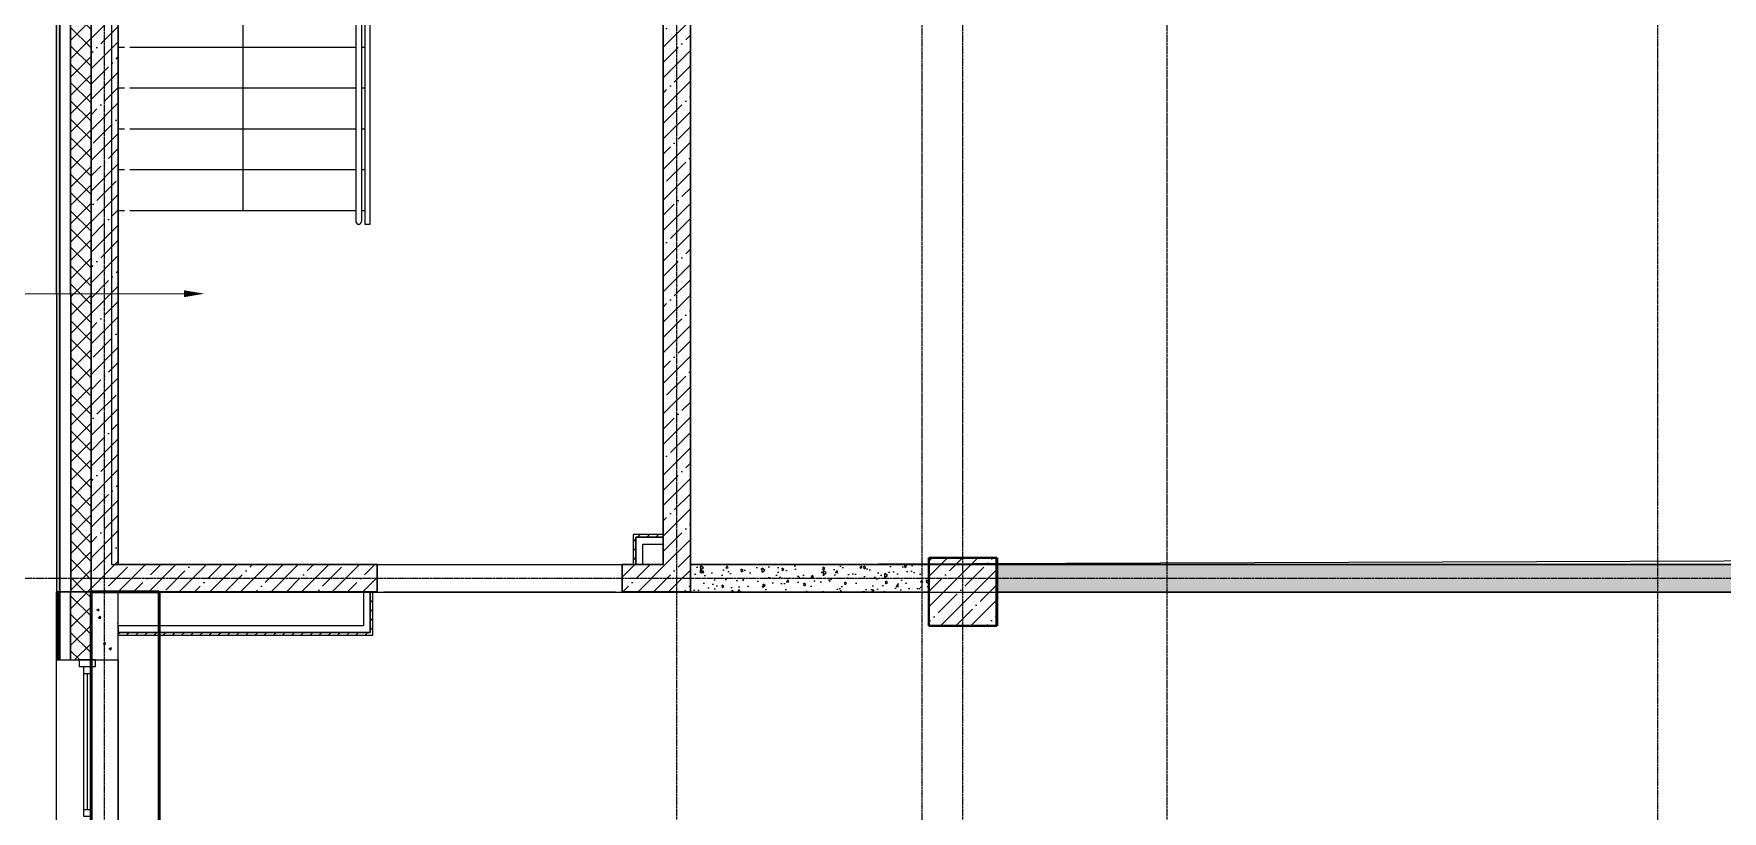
# Model space of a CAD drawing. Header units: millimetres. Extents: x -231292 to 573618, y -153144 to 564035.
# Drawn here: x 8363 to 20758, y -73158 to -67445 of the extents above; entities that cross this region are included whole.
import ezdxf

# ---------------------------------------------------------------- set-up
doc = ezdxf.new("R2010")
doc.units = ezdxf.units.MM
doc.linetypes.add('CENTER2', pattern=[28.575, 19.05, -3.175, 3.175, -3.175])
doc.linetypes.add('HIDDEN2', pattern=[4.7625, 3.175, -1.5875])
doc.layers.get('0').update_dxf_attribs({"color": 250})
for name, color, linetype, lineweight in [('A-Wall_Материал_Газоблок_Контур', 250, 'Continuous', 0), ('АР_Колонны', 250, 'Continuous', 35), ('АР_ЛК_марка', 6, 'Continuous', 5), ('АР_Окна', 250, 'Continuous', 5), ('АР_Стены ГКЛ', 250, 'Continuous', 15), ('АР_Стены ЖБ', 250, 'Continuous', 35), ('АР_Стены ПЕНОблок', 250, 'Continuous', 20), ('АР_Тонкая', 250, 'Continuous', 5), ('АР_Утеплитель', 250, 'Continuous', 0), ('АР_Ф_ЛК', 250, 'Continuous', 5), ('АР_Штриховка', 250, 'Continuous', 0), ('ОВ_Отопление', 250, 'Continuous', 0), ('РД_Оси_100', 250, 'Continuous', 0), ('Штриховка', 7, 'Continuous', 30)]:
    doc.layers.add(name, color=color, linetype=linetype, lineweight=lineweight)
doc.layers.add('КР_Балки-0.5', color=60, linetype='Continuous', lineweight=50, plot=False)

# ---------------------------------------------------------------- blocks, each defined once
blk = doc.blocks.new('оси_рен')
at = {"layer": 'РД_Оси_100', "color": 251, "linetype": 'CENTER2', "true_color": 0x636466}
for p, q in [((1195652.916, 135558.25), (1195652.916, 223268.25)), ((1199852.916, 135558.25), (1199852.916, 223268.25)), ((1189697.958, 213313.25), (1241712.916, 213313.25))]:
    blk.add_line(p, q, dxfattribs=at)
for points in [[(1201652.916, 223268.25), (1201652.916, 135558.25)], [(1201952.916, 135558.25), (1201952.916, 223268.25)], [(1203452.916, 135558.25), (1203452.916, 223268.25)], [(1207052.916, 223268.25), (1207052.916, 135558.25)]]:
    blk.add_lwpolyline(points, dxfattribs=at)

msp = doc.modelspace()

# ---------------------------------------------------------------- hatches: boundary and pattern name
at = {"layer": 'АР_Стены ГКЛ', "linetype": 'Continuous', "lineweight": 0, "true_color": 0x000000}
h = msp.add_hatch(dxfattribs=at)
h.set_pattern_fill('ANSI31', color=18, scale=15, style=0)
h.set_pattern_definition([(45, (8883.46, -162345.283), (-33.67596, 33.67596), [])])
h.paths.add_polyline_path([(12763.461, -71125.283), (12783.461, -71145.283), (12983.458, -71145.283), (12983.458, -71125.283)], flags=0)
h = msp.add_hatch(dxfattribs=at)
h.set_pattern_fill('ANSI31', color=18, scale=15, style=0)
h.set_pattern_definition([(45, (8883.46, -162345.283), (-33.67596, 33.67596), [])])
h.paths.add_polyline_path([(12763.461, -71345.283), (12783.461, -71345.283), (12783.461, -71145.283), (12763.461, -71125.283)], flags=0)
h = msp.add_hatch(dxfattribs=at)
h.set_pattern_fill('ANSI31', color=18, scale=15, angle=-360, style=0)
h.set_pattern_definition([(45, (8883.46, -162345.283), (-33.67596, 33.67596), [])])
h.paths.add_polyline_path([(10853.458, -71545.283), (10833.458, -71545.283), (10833.458, -71845.283), (10853.458, -71865.283)], flags=0)
h = msp.add_hatch(dxfattribs=at)
h.set_pattern_fill('ANSI31', color=18, scale=15, style=0)
h.set_pattern_definition([(45, (8883.46, -162345.283), (-33.67596, 33.67596), [])])
h.paths.add_polyline_path([(10853.458, -71865.283), (10833.458, -71845.283), (8983.454, -71845.283), (8983.454, -71865.283)], flags=0)
at = {"layer": 'АР_Штриховка', "linetype": 'Continuous', "lineweight": 0, "true_color": 0x000000}
h = msp.add_hatch(dxfattribs=at)
h.set_pattern_fill('_U', color=18, style=0, pattern_type=0)
h.set_pattern_definition([(360, (8883.458, -162345.2828), (-5e-17, 1), [])])
h.paths.add_polyline_path([(8530.321, -71545.389), (8555.321, -71545.378), (8551.15, -61515.283), (8526.14, -61490.283)], flags=0)
h = msp.add_hatch(dxfattribs=at)
h.set_pattern_fill('ANSI37', color=18, scale=30, style=0)
h.set_pattern_definition([(45, (8883.46, -162345.28), (-67.35192, 67.35192), []), (135, (8883.46, -162345.28), (-67.35192, -67.35192), [])])
h.paths.add_polyline_path([(8635.321, -71545.345), (8785.321, -71545.283), (8781.246, -61745.283), (8631.184, -61595.283)], flags=0)
at = {"layer": 'АР_Штриховка', "linetype": 'Continuous', "lineweight": 5, "true_color": 0x000000}
h = msp.add_hatch(dxfattribs=at)
h.set_pattern_fill('ANSI35', color=18, scale=25, style=0)
h.set_pattern_definition([(45, (8883.46, -162345.28), (-112.2532, 112.2532), []), (45, (8995.71, -162345.28), (-112.2532, 112.2532), [198.4375, -39.6875, 0, -39.6875])])
h.paths.add_polyline_path([(8783.458, -71545.283), (8983.458, -71345.283), (8983.458, -61945.283), (8783.458, -61745.283)], flags=0)
h = msp.add_hatch(dxfattribs=at)
h.set_pattern_fill('ANSI35', color=18, scale=25, angle=-360, style=0)
h.set_pattern_definition([(45, (8883.46, -162345.28), (-112.2532, 112.2532), []), (45, (8995.71, -162345.28), (-112.2532, 112.2532), [198.4375, -39.6875, 0, -39.6875])])
h.paths.add_polyline_path([(13183.458, -61945.283), (12983.458, -61945.283), (12983.458, -71345.283), (13183.458, -71545.283)], flags=0)
h = msp.add_hatch(dxfattribs=at)
h.set_pattern_fill('ANSI35', color=18, scale=25, style=0)
h.set_pattern_definition([(45, (8883.46, -162345.28), (-112.2532, 112.2532), []), (45, (8995.71, -162345.28), (-112.2532, 112.2532), [198.4375, -39.6875, 0, -39.6875])])
h.paths.add_polyline_path([(13183.458, -71545.283), (12983.458, -71345.283), (12683.458, -71345.283), (12683.458, -71545.283)], flags=0)
h.paths.add_polyline_path([(10883.458, -71545.283), (10883.458, -71345.283), (8983.458, -71345.283), (8783.458, -71545.283)], flags=0)
at = {"layer": 'АР_Штриховка', "linetype": 'Continuous', "lineweight": 0, "true_color": 0x000000}
h = msp.add_hatch(dxfattribs=at)
h.set_pattern_fill('AR-CONC', color=18, angle=45, style=0)
h.set_pattern_definition([(95, (8883.46, -162345.28), (140.09465, 117.55338), [19.05, -209.55]), (40, (8883.46, -162345.28), (-160.01845, 110.17673), [15.24, -167.6406]), (145.45144, (8895.13, -162335.49), (-19.9238, 227.7301), [16.19, -178.09024]), (91.1842, (8847.54, -162309.36), (221.41024, 161.9534), [28.575, -314.325]), (141.63556, (8866, -162295.87), (-7.0866, 342.8268), [24.285, -267.1356]), (36.18415, (8847.54, -162309.36), (-7.0866, 342.8268), [22.86, -251.4597]), (66, (8874.48, -162300.38), (179.51998, 34.89515), [19.05, -209.55]), (11, (8874.48, -162300.38), (-86.53993, 173.9412), [15.24, -167.64]), (116.45144, (8889.44, -162297.47), (92.98005, 208.83634), [16.19, -178.08994]), (82.5, (8883.46, -162345.28), (-57.60547, 61.973414), [0, -165.608, 0, -170.18, 0, -168.275]), (52.5, (8883.46, -162345.28), (-23.58973, 118.087), [0, -97.028, 0, -161.798, 0, -64.135]), (12.5, (8843.406, -162385.335), (99.927863, 91.826196), [0, -63.5, 0, -198.12, 0, -262.89]), (2.5, (8825.45, -162403.3), (86.7639, 122.7224), [0, -82.55, 0, -131.572, 0, -186.69])])
h.paths.add_polyline_path([(14933.458, -71545.283), (14933.458, -71345.283), (13183.458, -71345.283), (13183.458, -71545.283)], flags=0)
at = {"layer": 'АР_Штриховка', "linetype": 'Continuous', "lineweight": 5, "true_color": 0x000000}
h = msp.add_hatch(dxfattribs=at)
h.set_pattern_fill('ANSI35', color=18, scale=25, style=0)
h.set_pattern_definition([(45, (8883.46, -162345.28), (-112.2532, 112.2532), []), (45, (8995.71, -162345.28), (-112.2532, 112.2532), [198.4375, -39.6875, 0, -39.6875])])
h.paths.add_polyline_path([(14933.458, -71795.283), (15433.458, -71795.283), (15433.458, -71295.283), (14933.458, -71295.283)], flags=0)
at = {"layer": 'АР_Штриховка', "linetype": 'Continuous', "lineweight": 0, "true_color": 0x000000}
h = msp.add_hatch(dxfattribs=at)
h.set_pattern_fill('AR-CONC', color=18, angle=45, style=0)
h.set_pattern_definition([(95, (8883.46, -162345.28), (140.09465, 117.55338), [19.05, -209.55]), (40, (8883.46, -162345.28), (-160.01845, 110.17673), [15.24, -167.6406]), (145.45144, (8895.13, -162335.49), (-19.9238, 227.7301), [16.19, -178.09024]), (91.1842, (8847.54, -162309.36), (221.41024, 161.9534), [28.575, -314.325]), (141.63556, (8866, -162295.87), (-7.0866, 342.8268), [24.285, -267.1356]), (36.18415, (8847.54, -162309.36), (-7.0866, 342.8268), [22.86, -251.4597]), (66, (8874.48, -162300.38), (179.51998, 34.89515), [19.05, -209.55]), (11, (8874.48, -162300.38), (-86.53993, 173.9412), [15.24, -167.64]), (116.45144, (8889.44, -162297.47), (92.98005, 208.83634), [16.19, -178.08994]), (82.5, (8883.46, -162345.28), (-57.60547, 61.973414), [0, -165.608, 0, -170.18, 0, -168.275]), (52.5, (8883.46, -162345.28), (-23.58973, 118.087), [0, -97.028, 0, -161.798, 0, -64.135]), (12.5, (8843.406, -162385.335), (99.927863, 91.826196), [0, -63.5, 0, -198.12, 0, -262.89]), (2.5, (8825.45, -162403.3), (86.7639, 122.7224), [0, -82.55, 0, -131.572, 0, -186.69])])
h.paths.add_polyline_path([(21233.458, -71545.283), (21233.458, -71345.283), (15433.458, -71345.283), (15433.458, -71545.283)], flags=0)

# ---------------------------------------------------------------- linework, layer by layer
for points in [[(9083.458, -61945.283), (8933.458, -61945.283), (8933.458, -71345.283), (12983.458, -71345.283), (12983.458, -61945.283)], [(10933.458, -71545.283), (12633.458, -71545.283)]]:
    msp.add_lwpolyline(points)
at = {"lineweight": -3}
msp.add_lwpolyline([(26983.449, -71295.303), (26983.47, -61945.303), (17983.47, -61945.283), (17983.458, -67345.283), (13183.458, -67345.272), (13183.448, -71345.272)], close=True, dxfattribs=at)
msp.add_lwpolyline([(26983.452, -76195.283), (26983.452, -76195.324), (22503.452, -76468.567), (22503.452, -73648.567), (21283.452, -73648.567), (21283.452, -73748.567), (8983.452, -73748.567), (8983.452, -71548.567), (36563.452, -71548.567), (36563.452, -74948.567), (36283.452, -74948.567), (36283.452, -76198.567)], dxfattribs=at)
at = {"layer": 'A-Wall_Материал_Газоблок_Контур', "color": 18, "linetype": 'Continuous', "lineweight": 0, "true_color": 0x000000}
for p, q in [((8528.458, -72045.283), (8528.458, -73245.283)), ((8983.458, -73245.283), (8983.458, -72045.283))]:
    msp.add_line(p, q, dxfattribs=at)
at = {"layer": 'АР_Колонны', "color": 18, "linetype": 'HIDDEN2', "lineweight": 25, "true_color": 0x000000}
for p, q in [((14933.458, -71295.283), (15433.458, -71295.283)), ((14933.458, -71795.283), (14933.458, -71295.283)), ((15433.458, -71295.283), (15433.458, -71795.283)), ((15433.458, -71795.283), (14933.458, -71795.283))]:
    msp.add_line(p, q, dxfattribs=at)
at = {"layer": 'АР_Колонны', "color": 18, "linetype": 'Continuous', "lineweight": 30, "true_color": 0x000000}
for p, q in [((15433.458, -71295.283), (14933.458, -71295.283)), ((14933.458, -71295.283), (14933.458, -71795.283)), ((15433.458, -71795.283), (15433.458, -71295.283)), ((14933.458, -71795.283), (15433.458, -71795.283))]:
    msp.add_line(p, q, dxfattribs=at)
at = {"layer": 'АР_ЛК_марка', "color": 18, "linetype": 'ByBlock', "lineweight": -2, "true_color": 0x000000}
msp.add_line((9466.171, -69355.707), (8200.458, -69359.283), dxfattribs=at)
at = {"layer": 'АР_ЛК_марка', "color": 18, "true_color": 0x000000}
msp.add_solid([(9466.1, -69330.707), (9616.17, -69355.283), (9466.241, -69380.707)], dxfattribs=at)
at = {"layer": 'АР_Окна', "color": 18, "linetype": 'Continuous', "lineweight": 5, "true_color": 0x000000}
for p, q in [((8528.458, -72045.283), (8528.458, -73245.283)), ((8983.458, -72045.283), (8983.458, -73245.283)), ((8730.958, -72145.283), (8780.958, -72145.283)), ((8755.958, -72145.283), (8755.958, -73145.283)), ((8730.958, -73145.283), (8780.958, -73145.283))]:
    msp.add_line(p, q, dxfattribs=at)
for points in [[(8815.958, -72095.283), (8815.958, -72045.283), (8695.958, -72045.283), (8695.958, -72095.283)], [(8730.958, -72095.283), (8780.958, -72095.283), (8780.958, -73195.283), (8730.958, -73195.283)]]:
    msp.add_lwpolyline(points, close=True, dxfattribs=at)
at = {"layer": 'АР_Стены ГКЛ', "color": 18, "linetype": 'Continuous', "lineweight": 5, "true_color": 0x000000}
for p, q in [((12983.458, -71125.283), (12763.461, -71125.283)), ((12763.461, -71125.283), (12763.461, -71345.283)), ((12983.458, -71145.283), (12783.461, -71145.283)), ((12783.461, -71145.283), (12983.458, -71145.283)), ((12783.461, -71145.283), (12783.461, -71345.283)), ((12783.461, -71345.283), (12783.461, -71145.283)), ((12983.458, -71145.283), (12983.458, -71125.283)), ((12983.458, -71195.283), (12983.458, -71145.283)), ((12833.461, -71195.283), (12983.458, -71195.283)), ((12833.461, -71345.283), (12833.461, -71195.283)), ((12763.461, -71345.283), (12783.461, -71345.283)), ((12783.461, -71345.283), (12833.461, -71345.283)), ((10833.458, -71545.283), (10783.458, -71545.283)), ((10783.458, -71545.283), (10783.458, -71795.283)), ((10833.458, -71845.283), (10833.458, -71545.283)), ((10853.458, -71545.283), (10833.458, -71545.283)), ((10833.458, -71545.283), (10833.458, -71845.283)), ((10853.458, -71865.283), (10853.458, -71545.283)), ((10783.458, -71795.283), (8983.454, -71795.283)), ((8983.454, -71795.283), (8983.454, -71845.283)), ((8983.454, -71845.283), (10833.458, -71845.283)), ((10833.458, -71845.283), (8983.454, -71845.283)), ((8983.454, -71845.283), (8983.454, -71865.283)), ((8983.454, -71865.283), (10853.458, -71865.283))]:
    msp.add_line(p, q, dxfattribs=at)
at = {"layer": 'АР_Стены ЖБ', "color": 18, "linetype": 'Continuous', "lineweight": 30, "true_color": 0x000000}
for p, q in [((8783.458, -61745.283), (8783.458, -71545.283)), ((8983.458, -71345.283), (8983.458, -61945.283)), ((12983.458, -61945.283), (12983.458, -71345.283)), ((13183.458, -71545.283), (13183.48, -61945.283)), ((10883.458, -71345.283), (8983.458, -71345.283)), ((10883.458, -71545.283), (10883.458, -71345.283)), ((12983.458, -71345.283), (12683.458, -71345.283)), ((12683.458, -71345.283), (12683.458, -71545.283)), ((8783.458, -71545.283), (10883.458, -71545.283)), ((12683.458, -71545.283), (13183.458, -71545.283))]:
    msp.add_line(p, q, dxfattribs=at)
at = {"layer": 'АР_Стены ЖБ', "color": 18, "linetype": 'Continuous', "lineweight": 40, "true_color": 0x000000}
for p, q in [((15433.458, -71295.283), (14933.458, -71295.283)), ((14933.458, -71295.283), (14933.458, -71795.283)), ((15433.458, -71795.283), (15433.458, -71295.283)), ((14933.458, -71795.283), (15433.458, -71795.283))]:
    msp.add_line(p, q, dxfattribs=at)
at = {"layer": 'АР_Стены ПЕНОблок', "color": 18, "linetype": 'Continuous', "lineweight": 20, "true_color": 0x000000}
for p, q in [((14933.448, -71345.276), (13183.448, -71345.272)), ((13183.448, -71345.272), (13183.448, -71545.272)), ((14933.458, -71545.283), (14933.458, -71345.283)), ((21233.458, -71345.283), (15433.458, -71345.283)), ((15433.458, -71345.283), (15433.458, -71545.283)), ((8783.458, -71545.283), (8783.458, -72045.283)), ((8983.463, -71545.283), (8783.463, -71545.282)), ((8983.462, -72045.283), (8983.463, -71545.283)), ((13183.458, -71545.283), (14933.458, -71545.283)), ((15433.458, -71545.283), (21233.458, -71545.283)), ((8783.458, -72045.283), (8983.458, -72045.283))]:
    msp.add_line(p, q, dxfattribs=at)
at = {"layer": 'АР_Тонкая', "color": 18, "linetype": 'Continuous', "lineweight": 5, "true_color": 0x000000}
for p, q in [((8526.14, -61490.283), (8530.321, -71545.389)), ((8551.15, -61515.283), (8555.321, -71545.378)), ((8555.321, -71545.378), (8551.15, -61515.283)), ((8635.321, -71545.345), (8631.184, -61595.283)), ((8553.458, -71545.283), (8528.458, -71545.283)), ((8528.458, -71545.283), (8528.458, -72045.283)), ((8530.321, -71545.389), (8555.321, -71545.378)), ((8633.458, -71545.283), (8553.458, -71545.283)), ((8553.458, -71545.283), (8553.458, -72045.283)), ((8553.458, -72045.283), (8553.458, -71545.283)), ((8555.321, -71545.378), (8635.321, -71545.345)), ((8633.458, -72045.283), (8633.458, -71545.283)), ((8528.458, -72045.283), (8553.458, -72045.283)), ((8553.458, -72045.283), (8633.458, -72045.283))]:
    msp.add_line(p, q, dxfattribs=at)
at = {"layer": 'АР_Утеплитель', "color": 18, "linetype": 'Continuous', "lineweight": 0, "true_color": 0x000000}
for p, q in [((8631.184, -61595.283), (8635.321, -71545.345)), ((8785.321, -71545.283), (8781.246, -61745.283)), ((8783.458, -71545.283), (8633.458, -71545.283)), ((8633.458, -71545.283), (8633.458, -72045.283)), ((8635.321, -71545.345), (8785.321, -71545.283)), ((8783.458, -72045.283), (8783.458, -71545.283)), ((8633.458, -72045.283), (8783.458, -72045.283))]:
    msp.add_line(p, q, dxfattribs=at)
at = {"layer": 'АР_Ф_ЛК', "color": 18, "lineweight": 9, "true_color": 0x000000}
for p, q in [((10728.458, -66651.381), (10728.458, -68825.283)), ((10768.458, -66669.011), (10768.458, -68825.283))]:
    msp.add_line(p, q, dxfattribs=at)
at = {"layer": 'АР_Ф_ЛК', "color": 18, "true_color": 0x000000}
for p, q in [((10793.458, -66680.03), (10793.458, -68845.283)), ((10833.458, -68845.283), (10833.458, -66697.66)), ((9898.458, -66905.805), (9898.458, -68745.283)), ((9028.458, -67545.283), (8983.458, -67545.283)), ((10728.458, -67545.283), (9068.458, -67545.283)), ((10793.458, -67545.283), (10768.458, -67545.283)), ((9028.458, -67845.283), (8983.458, -67845.283)), ((10728.458, -67845.283), (9068.458, -67845.283)), ((10793.458, -67845.283), (10768.458, -67845.283)), ((9028.458, -68145.283), (8983.458, -68145.283)), ((10728.458, -68145.283), (9068.458, -68145.283)), ((10793.458, -68145.283), (10768.458, -68145.283)), ((9028.458, -68445.283), (8983.458, -68445.283)), ((10728.458, -68445.283), (9068.458, -68445.283)), ((10793.458, -68445.283), (10768.458, -68445.283)), ((9028.458, -68745.283), (8983.458, -68745.283)), ((10728.458, -68745.283), (9068.458, -68745.283)), ((10793.458, -68745.283), (10768.458, -68745.283)), ((10793.458, -68845.283), (10833.458, -68845.283))]:
    msp.add_line(p, q, dxfattribs=at)
at = {"layer": 'АР_Ф_ЛК', "color": 18, "lineweight": 9, "true_color": 0x000000}
msp.add_arc((10748.458, -68825.283), 20, 180, 0, dxfattribs=at)
at = {"layer": 'АР_Штриховка', "color": 18, "linetype": 'Continuous', "lineweight": 0, "true_color": 0x000000}
for p, q in [((8528.458, -71546.283), (8553.458, -71546.283)), ((8528.458, -71547.283), (8553.458, -71547.283)), ((8528.458, -71548.283), (8553.458, -71548.283)), ((8528.458, -71549.283), (8553.458, -71549.283)), ((8528.458, -71550.283), (8553.458, -71550.283)), ((8528.458, -71551.283), (8553.458, -71551.283)), ((8528.458, -71552.283), (8553.458, -71552.283)), ((8528.458, -71553.283), (8553.458, -71553.283)), ((8528.458, -71554.283), (8553.458, -71554.283)), ((8528.458, -71555.283), (8553.458, -71555.283)), ((8528.458, -71556.283), (8553.458, -71556.283)), ((8528.458, -71557.283), (8553.458, -71557.283)), ((8528.458, -71558.283), (8553.458, -71558.283)), ((8528.458, -71559.283), (8553.458, -71559.283)), ((8528.458, -71560.283), (8553.458, -71560.283)), ((8528.458, -71561.283), (8553.458, -71561.283)), ((8528.458, -71562.283), (8553.458, -71562.283)), ((8528.458, -71563.283), (8553.458, -71563.283)), ((8528.458, -71564.283), (8553.458, -71564.283)), ((8528.458, -71565.283), (8553.458, -71565.283)), ((8528.458, -71566.283), (8553.458, -71566.283)), ((8528.458, -71567.283), (8553.458, -71567.283)), ((8528.458, -71568.283), (8553.458, -71568.283)), ((8528.458, -71569.283), (8553.458, -71569.283)), ((8528.458, -71570.283), (8553.458, -71570.283)), ((8528.458, -71571.283), (8553.458, -71571.283)), ((8528.458, -71572.283), (8553.458, -71572.283)), ((8528.458, -71573.283), (8553.458, -71573.283)), ((8528.458, -71574.283), (8553.458, -71574.283)), ((8528.458, -71575.283), (8553.458, -71575.283)), ((8528.458, -71576.283), (8553.458, -71576.283)), ((8528.458, -71577.283), (8553.458, -71577.283)), ((8528.458, -71578.283), (8553.458, -71578.283)), ((8528.458, -71579.283), (8553.458, -71579.283)), ((8528.458, -71580.283), (8553.458, -71580.283)), ((8528.458, -71581.283), (8553.458, -71581.283)), ((8528.458, -71582.283), (8553.458, -71582.283)), ((8528.458, -71583.283), (8553.458, -71583.283)), ((8528.458, -71584.283), (8553.458, -71584.283)), ((8528.458, -71585.283), (8553.458, -71585.283)), ((8528.458, -71586.283), (8553.458, -71586.283)), ((8528.458, -71587.283), (8553.458, -71587.283)), ((8528.458, -71588.283), (8553.458, -71588.283)), ((8528.458, -71589.283), (8553.458, -71589.283)), ((8528.458, -71590.283), (8553.458, -71590.283)), ((8528.458, -71591.283), (8553.458, -71591.283)), ((8528.458, -71592.283), (8553.458, -71592.283)), ((8528.458, -71593.283), (8553.458, -71593.283)), ((8528.458, -71594.283), (8553.458, -71594.283)), ((8528.458, -71595.283), (8553.458, -71595.283)), ((8528.458, -71596.283), (8553.458, -71596.283)), ((8528.458, -71597.283), (8553.458, -71597.283)), ((8528.458, -71598.283), (8553.458, -71598.283)), ((8528.458, -71599.283), (8553.458, -71599.283)), ((8528.458, -71600.283), (8553.458, -71600.283)), ((8528.458, -71601.283), (8553.458, -71601.283)), ((8528.458, -71602.283), (8553.458, -71602.283)), ((8528.458, -71603.283), (8553.458, -71603.283)), ((8528.458, -71604.283), (8553.458, -71604.283)), ((8528.458, -71605.283), (8553.458, -71605.283)), ((8528.458, -71606.283), (8553.458, -71606.283)), ((8528.458, -71607.283), (8553.458, -71607.283)), ((8528.458, -71608.283), (8553.458, -71608.283)), ((8528.458, -71609.283), (8553.458, -71609.283)), ((8528.458, -71610.283), (8553.458, -71610.283)), ((8528.458, -71611.283), (8553.458, -71611.283)), ((8528.458, -71612.283), (8553.458, -71612.283)), ((8528.458, -71613.283), (8553.458, -71613.283)), ((8528.458, -71614.283), (8553.458, -71614.283)), ((8528.458, -71615.283), (8553.458, -71615.283)), ((8528.458, -71616.283), (8553.458, -71616.283)), ((8528.458, -71617.283), (8553.458, -71617.283)), ((8528.458, -71618.283), (8553.458, -71618.283)), ((8528.458, -71619.283), (8553.458, -71619.283)), ((8528.458, -71620.283), (8553.458, -71620.283)), ((8528.458, -71621.283), (8553.458, -71621.283)), ((8528.458, -71622.283), (8553.458, -71622.283)), ((8528.458, -71623.283), (8553.458, -71623.283)), ((8528.458, -71624.283), (8553.458, -71624.283)), ((8528.458, -71625.283), (8553.458, -71625.283)), ((8528.458, -71626.283), (8553.458, -71626.283)), ((8528.458, -71627.283), (8553.458, -71627.283)), ((8528.458, -71628.283), (8553.458, -71628.283)), ((8528.458, -71629.283), (8553.458, -71629.283)), ((8528.458, -71630.283), (8553.458, -71630.283)), ((8528.458, -71631.283), (8553.458, -71631.283)), ((8528.458, -71632.283), (8553.458, -71632.283)), ((8528.458, -71633.283), (8553.458, -71633.283)), ((8528.458, -71634.283), (8553.458, -71634.283)), ((8528.458, -71635.283), (8553.458, -71635.283)), ((8528.458, -71636.283), (8553.458, -71636.283)), ((8528.458, -71637.283), (8553.458, -71637.283)), ((8528.458, -71638.283), (8553.458, -71638.283)), ((8528.458, -71639.283), (8553.458, -71639.283)), ((8528.458, -71640.283), (8553.458, -71640.283)), ((8528.458, -71641.283), (8553.458, -71641.283)), ((8528.458, -71642.283), (8553.458, -71642.283)), ((8528.458, -71643.283), (8553.458, -71643.283)), ((8633.458, -71670.19), (8758.365, -71545.283)), ((8783.458, -71724.301), (8633.458, -71574.301)), ((8783.458, -71589.597), (8739.144, -71545.283)), ((8804.06, -71547.162), (8805.636, -71545.283)), ((8804.06, -71547.162), (8819.242, -71548.491)), ((8819.458, -71548.451), (8818.874, -71545.283)), ((8528.458, -71644.283), (8553.458, -71644.283)), ((8528.458, -71645.283), (8553.458, -71645.283)), ((8528.458, -71646.283), (8553.458, -71646.283)), ((8528.458, -71647.283), (8553.458, -71647.283)), ((8528.458, -71648.283), (8553.458, -71648.283)), ((8528.458, -71649.283), (8553.458, -71649.283)), ((8528.458, -71650.283), (8553.458, -71650.283)), ((8528.458, -71651.283), (8553.458, -71651.283)), ((8528.458, -71652.283), (8553.458, -71652.283)), ((8528.458, -71653.283), (8553.458, -71653.283)), ((8528.458, -71654.283), (8553.458, -71654.283)), ((8528.458, -71655.283), (8553.458, -71655.283)), ((8528.458, -71656.283), (8553.458, -71656.283)), ((8528.458, -71657.283), (8553.458, -71657.283)), ((8528.458, -71658.283), (8553.458, -71658.283)), ((8528.458, -71659.283), (8553.458, -71659.283)), ((8528.458, -71660.283), (8553.458, -71660.283)), ((8528.458, -71661.283), (8553.458, -71661.283)), ((8528.458, -71662.283), (8553.458, -71662.283)), ((8528.458, -71663.283), (8553.458, -71663.283)), ((8528.458, -71664.283), (8553.458, -71664.283)), ((8528.458, -71665.283), (8553.458, -71665.283)), ((8528.458, -71666.283), (8553.458, -71666.283)), ((8528.458, -71667.283), (8553.458, -71667.283)), ((8528.458, -71668.283), (8553.458, -71668.283)), ((8528.458, -71669.283), (8553.458, -71669.283)), ((8528.458, -71670.283), (8553.458, -71670.283)), ((8528.458, -71671.283), (8553.458, -71671.283)), ((8528.458, -71672.283), (8553.458, -71672.283)), ((8528.458, -71673.283), (8553.458, -71673.283)), ((8528.458, -71674.283), (8553.458, -71674.283)), ((8528.458, -71675.283), (8553.458, -71675.283)), ((8528.458, -71676.283), (8553.458, -71676.283)), ((8528.458, -71677.283), (8553.458, -71677.283)), ((8528.458, -71678.283), (8553.458, -71678.283)), ((8528.458, -71679.283), (8553.458, -71679.283)), ((8528.458, -71680.283), (8553.458, -71680.283)), ((8528.458, -71681.283), (8553.458, -71681.283)), ((8528.458, -71682.283), (8553.458, -71682.283)), ((8528.458, -71683.283), (8553.458, -71683.283)), ((8528.458, -71684.283), (8553.458, -71684.283)), ((8528.458, -71685.283), (8553.458, -71685.283)), ((8528.458, -71686.283), (8553.458, -71686.283)), ((8528.458, -71687.283), (8553.458, -71687.283)), ((8528.458, -71688.283), (8553.458, -71688.283)), ((8528.458, -71689.283), (8553.458, -71689.283)), ((8528.458, -71690.283), (8553.458, -71690.283)), ((8528.458, -71691.283), (8553.458, -71691.283)), ((8528.458, -71692.283), (8553.458, -71692.283)), ((8528.458, -71693.283), (8553.458, -71693.283)), ((8528.458, -71694.283), (8553.458, -71694.283)), ((8528.458, -71695.283), (8553.458, -71695.283)), ((8528.458, -71696.283), (8553.458, -71696.283)), ((8528.458, -71697.283), (8553.458, -71697.283)), ((8528.458, -71698.283), (8553.458, -71698.283)), ((8528.458, -71699.283), (8553.458, -71699.283)), ((8528.458, -71700.283), (8553.458, -71700.283)), ((8528.458, -71701.283), (8553.458, -71701.283)), ((8528.458, -71702.283), (8553.458, -71702.283)), ((8528.458, -71703.283), (8553.458, -71703.283)), ((8528.458, -71704.283), (8553.458, -71704.283)), ((8528.458, -71705.283), (8553.458, -71705.283)), ((8528.458, -71706.283), (8553.458, -71706.283)), ((8528.458, -71707.283), (8553.458, -71707.283)), ((8528.458, -71708.283), (8553.458, -71708.283)), ((8528.458, -71709.283), (8553.458, -71709.283)), ((8528.458, -71710.283), (8553.458, -71710.283)), ((8528.458, -71711.283), (8553.458, -71711.283)), ((8528.458, -71712.283), (8553.458, -71712.283)), ((8528.458, -71713.283), (8553.458, -71713.283)), ((8528.458, -71714.283), (8553.458, -71714.283)), ((8528.458, -71715.283), (8553.458, -71715.283)), ((8528.458, -71716.283), (8553.458, -71716.283)), ((8528.458, -71717.283), (8553.458, -71717.283)), ((8528.458, -71718.283), (8553.458, -71718.283)), ((8528.458, -71719.283), (8553.458, -71719.283)), ((8528.458, -71720.283), (8553.458, -71720.283)), ((8528.458, -71721.283), (8553.458, -71721.283)), ((8528.458, -71722.283), (8553.458, -71722.283)), ((8528.458, -71723.283), (8553.458, -71723.283)), ((8528.458, -71724.283), (8553.458, -71724.283)), ((8528.458, -71725.283), (8553.458, -71725.283)), ((8528.458, -71726.283), (8553.458, -71726.283)), ((8528.458, -71727.283), (8553.458, -71727.283)), ((8528.458, -71728.283), (8553.458, -71728.283)), ((8528.458, -71729.283), (8553.458, -71729.283)), ((8528.458, -71730.283), (8553.458, -71730.283)), ((8528.458, -71731.283), (8553.458, -71731.283)), ((8528.458, -71732.283), (8553.458, -71732.283)), ((8528.458, -71733.283), (8553.458, -71733.283)), ((8528.458, -71734.283), (8553.458, -71734.283)), ((8528.458, -71735.283), (8553.458, -71735.283)), ((8528.458, -71736.283), (8553.458, -71736.283)), ((8528.458, -71737.283), (8553.458, -71737.283)), ((8528.458, -71738.283), (8553.458, -71738.283)), ((8528.458, -71739.283), (8553.458, -71739.283)), ((8528.458, -71740.283), (8553.458, -71740.283)), ((8528.458, -71741.283), (8553.458, -71741.283)), ((8528.458, -71742.283), (8553.458, -71742.283)), ((8528.458, -71743.283), (8553.458, -71743.283)), ((8528.458, -71744.283), (8553.458, -71744.283)), ((8528.458, -71745.283), (8553.458, -71745.283)), ((8528.458, -71746.283), (8553.458, -71746.283)), ((8528.458, -71747.283), (8553.458, -71747.283)), ((8528.458, -71748.283), (8553.458, -71748.283)), ((8528.458, -71749.283), (8553.458, -71749.283)), ((8528.458, -71750.283), (8553.458, -71750.283)), ((8528.458, -71751.283), (8553.458, -71751.283)), ((8528.458, -71752.283), (8553.458, -71752.283)), ((8528.458, -71753.283), (8553.458, -71753.283)), ((8528.458, -71754.283), (8553.458, -71754.283)), ((8528.458, -71755.283), (8553.458, -71755.283)), ((8528.458, -71756.283), (8553.458, -71756.283)), ((8528.458, -71757.283), (8553.458, -71757.283)), ((8528.458, -71758.283), (8553.458, -71758.283)), ((8528.458, -71759.283), (8553.458, -71759.283)), ((8528.458, -71760.283), (8553.458, -71760.283)), ((8528.458, -71761.283), (8553.458, -71761.283)), ((8528.458, -71762.283), (8553.458, -71762.283)), ((8528.458, -71763.283), (8553.458, -71763.283)), ((8528.458, -71764.283), (8553.458, -71764.283)), ((8528.458, -71765.283), (8553.458, -71765.283)), ((8528.458, -71766.283), (8553.458, -71766.283)), ((8528.458, -71767.283), (8553.458, -71767.283)), ((8633.458, -71804.893), (8783.458, -71654.893)), ((8783.458, -71859.005), (8633.458, -71709.005)), ((8826.711, -71676.316), (8839.346, -71684.838)), ((8826.738, -71676.258), (8844.522, -71669.431)), ((8839.303, -71738.218), (8851.548, -71723.625)), ((8839.303, -71738.219), (8854.485, -71739.547)), ((8839.354, -71684.841), (8844.504, -71669.492)), ((8854.701, -71739.507), (8851.764, -71723.586)), ((8528.458, -71768.283), (8553.458, -71768.283)), ((8528.458, -71769.283), (8553.458, -71769.283)), ((8528.458, -71770.283), (8553.458, -71770.283)), ((8528.458, -71771.283), (8553.458, -71771.283)), ((8528.458, -71772.283), (8553.458, -71772.283)), ((8528.458, -71773.283), (8553.458, -71773.283)), ((8528.458, -71774.283), (8553.458, -71774.283)), ((8528.458, -71775.283), (8553.458, -71775.283)), ((8528.458, -71776.283), (8553.458, -71776.283)), ((8528.458, -71777.283), (8553.458, -71777.283)), ((8528.458, -71778.283), (8553.458, -71778.283)), ((8528.458, -71779.283), (8553.458, -71779.283)), ((8528.458, -71780.283), (8553.458, -71780.283)), ((8528.458, -71781.283), (8553.458, -71781.283)), ((8528.458, -71782.283), (8553.458, -71782.283)), ((8528.458, -71783.283), (8553.458, -71783.283)), ((8528.458, -71784.283), (8553.458, -71784.283)), ((8528.458, -71785.283), (8553.458, -71785.283)), ((8528.458, -71786.283), (8553.458, -71786.283)), ((8528.458, -71787.283), (8553.458, -71787.283)), ((8528.458, -71788.283), (8553.458, -71788.283)), ((8528.458, -71789.283), (8553.458, -71789.283)), ((8528.458, -71790.283), (8553.458, -71790.283)), ((8528.458, -71791.283), (8553.458, -71791.283)), ((8528.458, -71792.283), (8553.458, -71792.283)), ((8528.458, -71793.283), (8553.458, -71793.283)), ((8528.458, -71794.283), (8553.458, -71794.283)), ((8528.458, -71795.283), (8553.458, -71795.283)), ((8528.458, -71796.283), (8553.458, -71796.283)), ((8528.458, -71797.283), (8553.458, -71797.283)), ((8528.458, -71798.283), (8553.458, -71798.283)), ((8528.458, -71799.283), (8553.458, -71799.283)), ((8528.458, -71800.283), (8553.458, -71800.283)), ((8528.458, -71801.283), (8553.458, -71801.283)), ((8528.458, -71802.283), (8553.458, -71802.283)), ((8528.458, -71803.283), (8553.458, -71803.283)), ((8528.458, -71804.283), (8553.458, -71804.283)), ((8528.458, -71805.283), (8553.458, -71805.283)), ((8528.458, -71806.283), (8553.458, -71806.283)), ((8528.458, -71807.283), (8553.458, -71807.283)), ((8528.458, -71808.283), (8553.458, -71808.283)), ((8528.458, -71809.283), (8553.458, -71809.283)), ((8528.458, -71810.283), (8553.458, -71810.283)), ((8528.458, -71811.283), (8553.458, -71811.283)), ((8528.458, -71812.283), (8553.458, -71812.283)), ((8528.458, -71813.283), (8553.458, -71813.283)), ((8528.458, -71814.283), (8553.458, -71814.283)), ((8528.458, -71815.283), (8553.458, -71815.283)), ((8528.458, -71816.283), (8553.458, -71816.283)), ((8528.458, -71817.283), (8553.458, -71817.283)), ((8528.458, -71818.283), (8553.458, -71818.283)), ((8528.458, -71819.283), (8553.458, -71819.283)), ((8528.458, -71820.283), (8553.458, -71820.283)), ((8528.458, -71821.283), (8553.458, -71821.283)), ((8528.458, -71822.283), (8553.458, -71822.283)), ((8528.458, -71823.283), (8553.458, -71823.283)), ((8528.458, -71824.283), (8553.458, -71824.283)), ((8528.458, -71825.283), (8553.458, -71825.283)), ((8528.458, -71826.283), (8553.458, -71826.283)), ((8528.458, -71827.283), (8553.458, -71827.283)), ((8528.458, -71828.283), (8553.458, -71828.283)), ((8528.458, -71829.283), (8553.458, -71829.283)), ((8528.458, -71830.283), (8553.458, -71830.283)), ((8528.458, -71831.283), (8553.458, -71831.283)), ((8528.458, -71832.283), (8553.458, -71832.283)), ((8528.458, -71833.283), (8553.458, -71833.283)), ((8528.458, -71834.283), (8553.458, -71834.283)), ((8528.458, -71835.283), (8553.458, -71835.283)), ((8528.458, -71836.283), (8553.458, -71836.283)), ((8528.458, -71837.283), (8553.458, -71837.283)), ((8528.458, -71838.283), (8553.458, -71838.283)), ((8528.458, -71839.283), (8553.458, -71839.283)), ((8528.458, -71840.283), (8553.458, -71840.283)), ((8528.458, -71841.283), (8553.458, -71841.283)), ((8528.458, -71842.283), (8553.458, -71842.283)), ((8528.458, -71843.283), (8553.458, -71843.283)), ((8528.458, -71844.283), (8553.458, -71844.283)), ((8528.458, -71845.283), (8553.458, -71845.283)), ((8528.458, -71846.283), (8553.458, -71846.283)), ((8528.458, -71847.283), (8553.458, -71847.283)), ((8528.458, -71848.283), (8553.458, -71848.283)), ((8528.458, -71849.283), (8553.458, -71849.283)), ((8528.458, -71850.283), (8553.458, -71850.283)), ((8528.458, -71851.283), (8553.458, -71851.283)), ((8528.458, -71852.283), (8553.458, -71852.283)), ((8528.458, -71853.283), (8553.458, -71853.283)), ((8528.458, -71854.283), (8553.458, -71854.283)), ((8528.458, -71855.283), (8553.458, -71855.283)), ((8528.458, -71856.283), (8553.458, -71856.283)), ((8528.458, -71857.283), (8553.458, -71857.283)), ((8528.458, -71858.283), (8553.458, -71858.283)), ((8528.458, -71859.283), (8553.458, -71859.283)), ((8528.458, -71860.283), (8553.458, -71860.283)), ((8528.458, -71861.283), (8553.458, -71861.283)), ((8528.458, -71862.283), (8553.458, -71862.283)), ((8528.458, -71863.283), (8553.458, -71863.283)), ((8528.458, -71864.283), (8553.458, -71864.283)), ((8528.458, -71865.283), (8553.458, -71865.283)), ((8528.458, -71866.283), (8553.458, -71866.283)), ((8528.458, -71867.283), (8553.458, -71867.283)), ((8528.458, -71868.283), (8553.458, -71868.283)), ((8528.458, -71869.283), (8553.458, -71869.283)), ((8528.458, -71870.283), (8553.458, -71870.283)), ((8528.458, -71871.283), (8553.458, -71871.283)), ((8528.458, -71872.283), (8553.458, -71872.283)), ((8528.458, -71873.283), (8553.458, -71873.283)), ((8528.458, -71874.283), (8553.458, -71874.283)), ((8528.458, -71875.283), (8553.458, -71875.283)), ((8528.458, -71876.283), (8553.458, -71876.283)), ((8528.458, -71877.283), (8553.458, -71877.283)), ((8528.458, -71878.283), (8553.458, -71878.283)), ((8528.458, -71879.283), (8553.458, -71879.283)), ((8528.458, -71880.283), (8553.458, -71880.283)), ((8528.458, -71881.283), (8553.458, -71881.283)), ((8528.458, -71882.283), (8553.458, -71882.283)), ((8528.458, -71883.283), (8553.458, -71883.283)), ((8528.458, -71884.283), (8553.458, -71884.283)), ((8528.458, -71885.283), (8553.458, -71885.283)), ((8528.458, -71886.283), (8553.458, -71886.283)), ((8528.458, -71887.283), (8553.458, -71887.283)), ((8528.458, -71888.283), (8553.458, -71888.283)), ((8528.458, -71889.283), (8553.458, -71889.283)), ((8528.458, -71890.283), (8553.458, -71890.283)), ((8528.458, -71891.283), (8553.458, -71891.283)), ((8633.458, -71939.597), (8783.458, -71789.597)), ((8783.458, -71993.709), (8633.458, -71843.709)), ((8978.326, -71778.581), (8983.458, -71782.043)), ((8978.352, -71778.523), (8983.458, -71776.563)), ((8528.458, -71892.283), (8553.458, -71892.283)), ((8528.458, -71893.283), (8553.458, -71893.283)), ((8528.458, -71894.283), (8553.458, -71894.283)), ((8528.458, -71895.283), (8553.458, -71895.283)), ((8528.458, -71896.283), (8553.458, -71896.283)), ((8528.458, -71897.283), (8553.458, -71897.283)), ((8528.458, -71898.283), (8553.458, -71898.283)), ((8528.458, -71899.283), (8553.458, -71899.283)), ((8528.458, -71900.283), (8553.458, -71900.283)), ((8528.458, -71901.283), (8553.458, -71901.283)), ((8528.458, -71902.283), (8553.458, -71902.283)), ((8528.458, -71903.283), (8553.458, -71903.283)), ((8528.458, -71904.283), (8553.458, -71904.283)), ((8528.458, -71905.283), (8553.458, -71905.283)), ((8528.458, -71906.283), (8553.458, -71906.283)), ((8528.458, -71907.283), (8553.458, -71907.283)), ((8528.458, -71908.283), (8553.458, -71908.283)), ((8528.458, -71909.283), (8553.458, -71909.283)), ((8528.458, -71910.283), (8553.458, -71910.283)), ((8528.458, -71911.283), (8553.458, -71911.283)), ((8528.458, -71912.283), (8553.458, -71912.283)), ((8528.458, -71913.283), (8553.458, -71913.283)), ((8528.458, -71914.283), (8553.458, -71914.283)), ((8528.458, -71915.283), (8553.458, -71915.283)), ((8528.458, -71916.283), (8553.458, -71916.283)), ((8528.458, -71917.283), (8553.458, -71917.283)), ((8528.458, -71918.283), (8553.458, -71918.283)), ((8528.458, -71919.283), (8553.458, -71919.283)), ((8528.458, -71920.283), (8553.458, -71920.283)), ((8528.458, -71921.283), (8553.458, -71921.283)), ((8528.458, -71922.283), (8553.458, -71922.283)), ((8528.458, -71923.283), (8553.458, -71923.283)), ((8528.458, -71924.283), (8553.458, -71924.283)), ((8528.458, -71925.283), (8553.458, -71925.283)), ((8528.458, -71926.283), (8553.458, -71926.283)), ((8528.458, -71927.283), (8553.458, -71927.283)), ((8528.458, -71928.283), (8553.458, -71928.283)), ((8528.458, -71929.283), (8553.458, -71929.283)), ((8528.458, -71930.283), (8553.458, -71930.283)), ((8528.458, -71931.283), (8553.458, -71931.283)), ((8528.458, -71932.283), (8553.458, -71932.283)), ((8528.458, -71933.283), (8553.458, -71933.283)), ((8528.458, -71934.283), (8553.458, -71934.283)), ((8528.458, -71935.283), (8553.458, -71935.283)), ((8528.458, -71936.283), (8553.458, -71936.283)), ((8528.458, -71937.283), (8553.458, -71937.283)), ((8528.458, -71938.283), (8553.458, -71938.283)), ((8528.458, -71939.283), (8553.458, -71939.283)), ((8528.458, -71940.283), (8553.458, -71940.283)), ((8528.458, -71941.283), (8553.458, -71941.283)), ((8528.458, -71942.283), (8553.458, -71942.283)), ((8528.458, -71943.283), (8553.458, -71943.283)), ((8528.458, -71944.283), (8553.458, -71944.283)), ((8528.458, -71945.283), (8553.458, -71945.283)), ((8528.458, -71946.283), (8553.458, -71946.283)), ((8528.458, -71947.283), (8553.458, -71947.283)), ((8528.458, -71948.283), (8553.458, -71948.283)), ((8528.458, -71949.283), (8553.458, -71949.283)), ((8528.458, -71950.283), (8553.458, -71950.283)), ((8528.458, -71951.283), (8553.458, -71951.283)), ((8528.458, -71952.283), (8553.458, -71952.283)), ((8528.458, -71953.283), (8553.458, -71953.283)), ((8528.458, -71954.283), (8553.458, -71954.283)), ((8528.458, -71955.283), (8553.458, -71955.283)), ((8528.458, -71956.283), (8553.458, -71956.283)), ((8528.458, -71957.283), (8553.458, -71957.283)), ((8528.458, -71958.283), (8553.458, -71958.283)), ((8528.458, -71959.283), (8553.458, -71959.283)), ((8528.458, -71960.283), (8553.458, -71960.283)), ((8528.458, -71961.283), (8553.458, -71961.283)), ((8528.458, -71962.283), (8553.458, -71962.283)), ((8528.458, -71963.283), (8553.458, -71963.283)), ((8528.458, -71964.283), (8553.458, -71964.283)), ((8528.458, -71965.283), (8553.458, -71965.283)), ((8528.458, -71966.283), (8553.458, -71966.283)), ((8528.458, -71967.283), (8553.458, -71967.283)), ((8528.458, -71968.283), (8553.458, -71968.283)), ((8528.458, -71969.283), (8553.458, -71969.283)), ((8528.458, -71970.283), (8553.458, -71970.283)), ((8528.458, -71971.283), (8553.458, -71971.283)), ((8528.458, -71972.283), (8553.458, -71972.283)), ((8528.458, -71973.283), (8553.458, -71973.283)), ((8528.458, -71974.283), (8553.458, -71974.283)), ((8528.458, -71975.283), (8553.458, -71975.283)), ((8528.458, -71976.283), (8553.458, -71976.283)), ((8528.458, -71977.283), (8553.458, -71977.283)), ((8528.458, -71978.283), (8553.458, -71978.283)), ((8528.458, -71979.283), (8553.458, -71979.283)), ((8528.458, -71980.283), (8553.458, -71980.283)), ((8528.458, -71981.283), (8553.458, -71981.283)), ((8528.458, -71982.283), (8553.458, -71982.283)), ((8528.458, -71983.283), (8553.458, -71983.283)), ((8528.458, -71984.283), (8553.458, -71984.283)), ((8528.458, -71985.283), (8553.458, -71985.283)), ((8528.458, -71986.283), (8553.458, -71986.283)), ((8528.458, -71987.283), (8553.458, -71987.283)), ((8528.458, -71988.283), (8553.458, -71988.283)), ((8528.458, -71989.283), (8553.458, -71989.283)), ((8528.458, -71990.283), (8553.458, -71990.283)), ((8528.458, -71991.283), (8553.458, -71991.283)), ((8528.458, -71992.283), (8553.458, -71992.283)), ((8528.458, -71993.283), (8553.458, -71993.283)), ((8528.458, -71994.283), (8553.458, -71994.283)), ((8528.458, -71995.283), (8553.458, -71995.283)), ((8528.458, -71996.283), (8553.458, -71996.283)), ((8528.458, -71997.283), (8553.458, -71997.283)), ((8528.458, -71998.283), (8553.458, -71998.283)), ((8528.458, -71999.283), (8553.458, -71999.283)), ((8528.458, -72000.283), (8553.458, -72000.283)), ((8528.458, -72001.283), (8553.458, -72001.283)), ((8528.458, -72002.283), (8553.458, -72002.283)), ((8528.458, -72003.283), (8553.458, -72003.283)), ((8528.458, -72004.283), (8553.458, -72004.283)), ((8528.458, -72005.283), (8553.458, -72005.283)), ((8528.458, -72006.283), (8553.458, -72006.283)), ((8528.458, -72007.283), (8553.458, -72007.283)), ((8528.458, -72008.283), (8553.458, -72008.283)), ((8528.458, -72009.283), (8553.458, -72009.283)), ((8528.458, -72010.283), (8553.458, -72010.283)), ((8528.458, -72011.283), (8553.458, -72011.283)), ((8528.458, -72012.283), (8553.458, -72012.283)), ((8528.458, -72013.283), (8553.458, -72013.283)), ((8528.458, -72014.283), (8553.458, -72014.283)), ((8528.458, -72015.283), (8553.458, -72015.283)), ((8700.328, -72045.283), (8633.458, -71978.413)), ((8662.476, -72045.283), (8783.458, -71924.301)), ((8874.546, -71929.276), (8889.728, -71930.604)), ((8874.547, -71929.275), (8886.792, -71914.682)), ((8889.944, -71930.564), (8887.007, -71914.643)), ((8916.524, -71962.769), (8929.158, -71971.291)), ((8916.55, -71962.711), (8934.335, -71955.884)), ((8929.166, -71971.294), (8934.317, -71955.945)), ((8528.458, -72016.283), (8553.458, -72016.283)), ((8528.458, -72017.283), (8553.458, -72017.283)), ((8528.458, -72018.283), (8553.458, -72018.283)), ((8528.458, -72019.283), (8553.458, -72019.283)), ((8528.458, -72020.283), (8553.458, -72020.283)), ((8528.458, -72021.283), (8553.458, -72021.283)), ((8528.458, -72022.283), (8553.458, -72022.283)), ((8528.458, -72023.283), (8553.458, -72023.283)), ((8528.458, -72024.283), (8553.458, -72024.283)), ((8528.458, -72025.283), (8553.458, -72025.283)), ((8528.458, -72026.283), (8553.458, -72026.283)), ((8528.458, -72027.283), (8553.458, -72027.283)), ((8528.458, -72028.283), (8553.458, -72028.283)), ((8528.458, -72029.283), (8553.458, -72029.283)), ((8528.458, -72030.283), (8553.458, -72030.283)), ((8528.458, -72031.283), (8553.458, -72031.283)), ((8528.458, -72032.283), (8553.458, -72032.283)), ((8528.458, -72033.283), (8553.458, -72033.283)), ((8528.458, -72034.283), (8553.458, -72034.283)), ((8528.458, -72035.283), (8553.458, -72035.283)), ((8528.458, -72036.283), (8553.458, -72036.283)), ((8528.458, -72037.283), (8553.458, -72037.283)), ((8528.458, -72038.283), (8553.458, -72038.283)), ((8528.458, -72039.283), (8553.458, -72039.283)), ((8528.458, -72040.283), (8553.458, -72040.283)), ((8528.458, -72041.283), (8553.458, -72041.283)), ((8528.458, -72042.283), (8553.458, -72042.283)), ((8528.458, -72043.283), (8553.458, -72043.283)), ((8528.458, -72044.283), (8553.458, -72044.283)), ((8528.458, -72045.283), (8553.458, -72045.283))]:
    msp.add_line(p, q, dxfattribs=at)
at = {"layer": 'КР_Балки-0.5', "color": 18, "ltscale": 200, "true_color": 0x000000}
for p, q in [((15433.458, -71795.283), (15433.458, -71295.283)), ((15433.458, -71795.283), (15433.458, -71295.283)), ((8783.458, -98050.283), (8783.458, -71545.283)), ((8783.458, -71545.283), (9283.458, -71545.283)), ((8783.458, -98050.283), (8783.458, -71545.283)), ((8783.458, -71545.283), (9283.458, -71545.283)), ((9283.458, -71545.283), (9283.458, -98050.283)), ((9283.458, -71545.283), (9283.458, -98050.283))]:
    msp.add_line(p, q, dxfattribs=at)
at = {"layer": 'ОВ_Отопление', "color": 18, "true_color": 0x000000}
for p, q in [((8983.462, -71795.283), (8983.463, -71545.283)), ((8983.463, -71545.283), (10783.463, -71545.287)), ((10783.458, -71545.283), (10783.458, -71795.283)), ((10783.458, -71795.283), (8983.458, -71795.283))]:
    msp.add_line(p, q, dxfattribs=at)
at = {"layer": 'Штриховка'}
msp.add_lwpolyline([(13183.448, -71345.272), (13183.458, -67345.272), (17983.458, -67345.283), (17983.47, -61945.283), (21233.47, -61945.283), (21233.458, -62245.283), (21733.458, -62245.283), (21733.458, -61945.283), (26933.458, -61945.283), (26933.458, -71295.283), (26933.448, -71345.304)], close=True, dxfattribs=at)

# ---------------------------------------------------------------- block references
at = {"rotation": 359.999868838025}
msp.add_blockref('оси_рен', (-1186769.82, -284755.728), dxfattribs=at)

doc.saveas('drawing.dxf')
